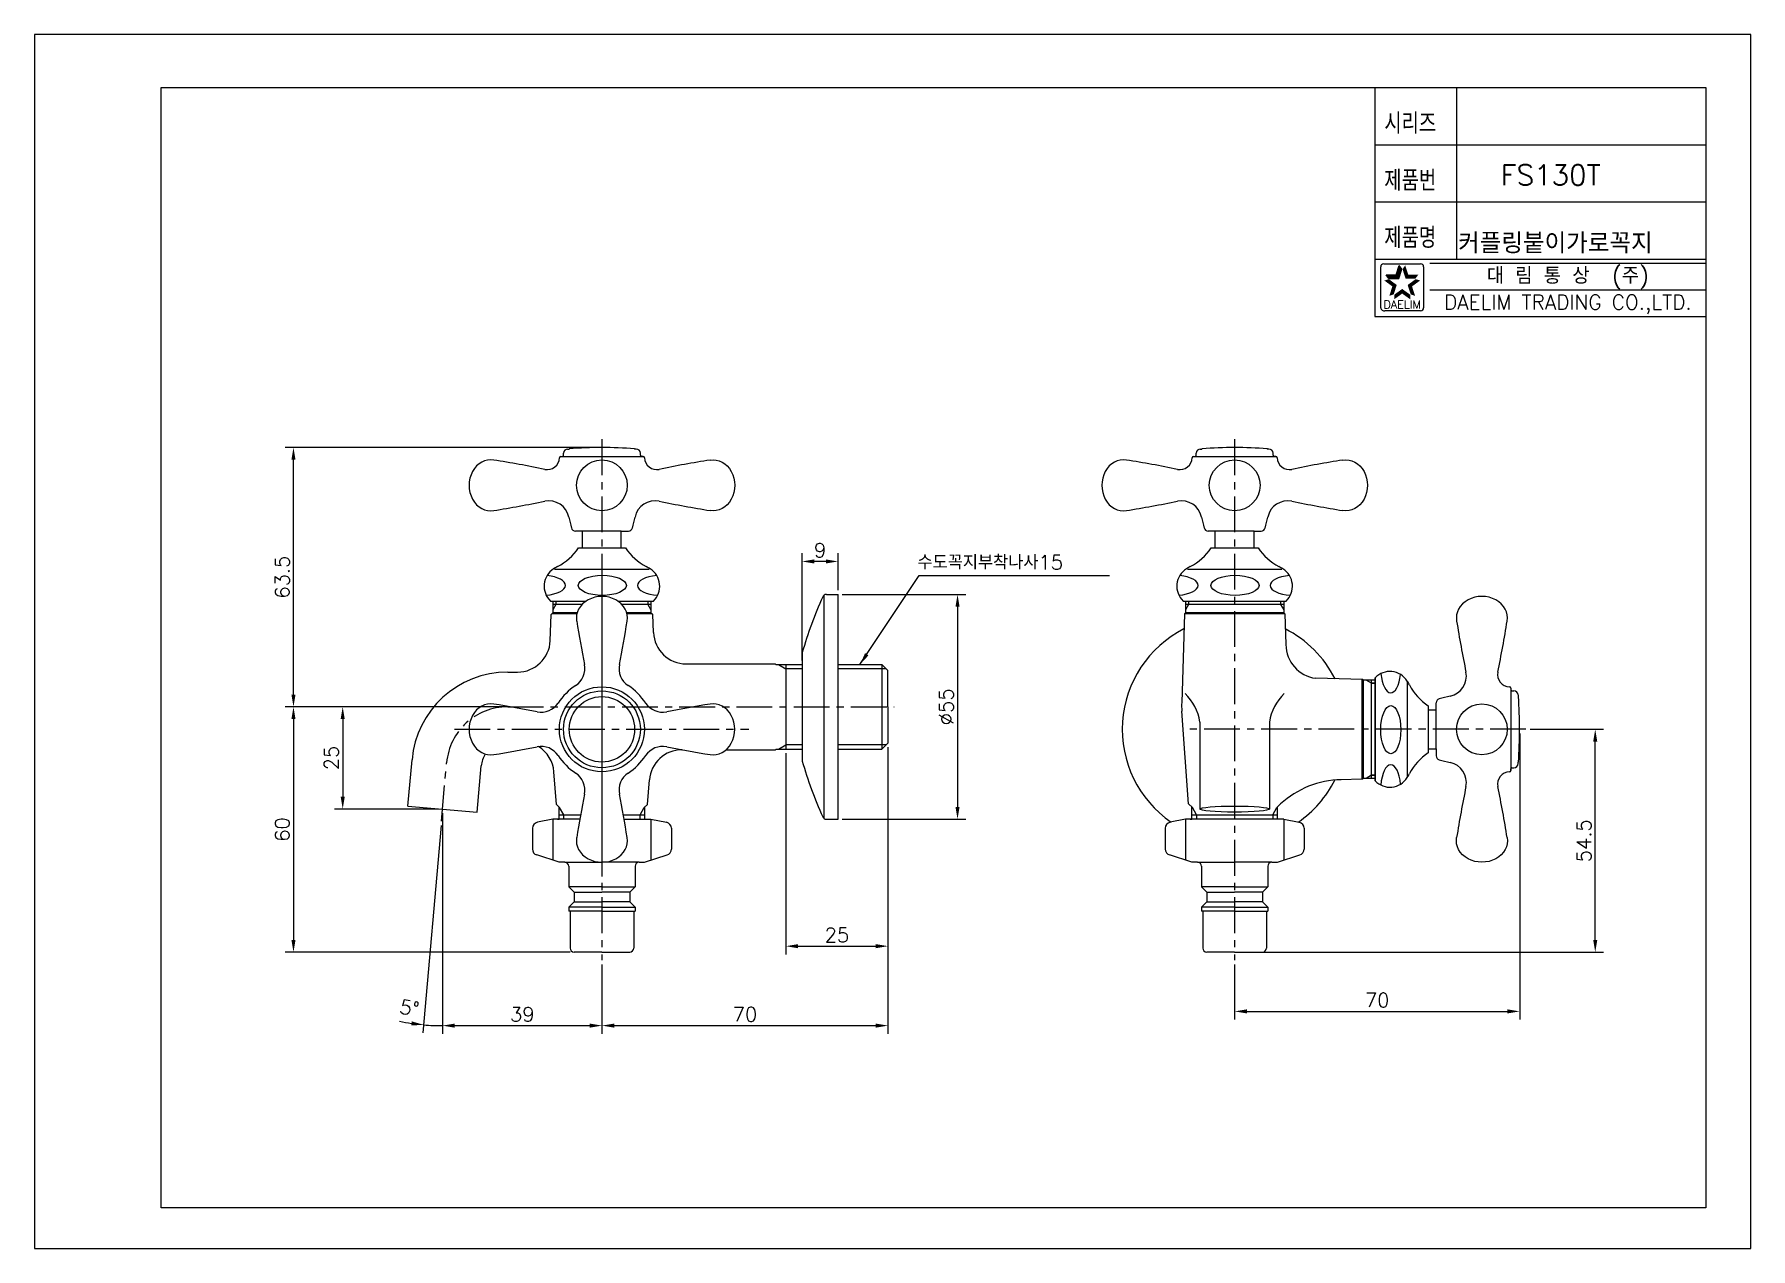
# Model space of a CAD drawing. Extents: x 5784 to 6204, y 288 to 585.
import ezdxf
from ezdxf.enums import TextEntityAlignment as Align

# ---------------------------------------------------------------- set-up
doc = ezdxf.new("R2010")
doc.units = 0
doc.header["$LTSCALE"] = 7
doc.header["$MEASUREMENT"] = 0
doc.linetypes.add('CENTER', pattern=[2, 1.25, -0.25, 0.25, -0.25])
doc.layers.get('0').update_dxf_attribs({"color": 2, "linetype": 'CONTINUOUS'})
for name, color, linetype in [('CL', 1, 'CENTER'), ('D', 2, 'CONTINUOUS'), ('DIM', 2, 'CONTINUOUS'), ('DWG', 7, 'CONTINUOUS'), ('TXT', 4, 'CONTINUOUS')]:
    doc.layers.add(name, color=color, linetype=linetype)
doc.styles.add('GHS', font='ROMANS', dxfattribs={"bigfont": 'GHS'})
doc.styles.add('ROMANS', font='romans')
doc.dimstyles.get("Standard").update_dxf_attribs({"dimtxt": 0.18, "dimasz": 0.18, "dimexe": 0.18, "dimexo": 0.0625, "dimgap": 0.09, "dimtad": 0, "dimtih": 1, "dimtoh": 1, "dimdec": 4, "dimzin": 0, "dimdsep": 46, "dimtxsty": 'Standard', "dimcen": 0.09, "dimadec": 0, "dimazin": 0, "dimtfac": 1, "dimtdec": 4, "dimtofl": 0, "dimtmove": 0, "dimatfit": 3, "dimfxl": 0, "dimtolj": 1, "dimtzin": 0, "dimarcsym": 0})

# ---------------------------------------------------------------- blocks, each defined once
blk = doc.blocks.new('BORDER')
for p, q in [((1, 1), (0, 1)), ((0, 1), (0, 0)), ((1, 0), (1, 1)), ((0, 0), (1, 0))]:
    blk.add_line(p, q)

msp = doc.modelspace()

# ---------------------------------------------------------------- linework, layer by layer
at = {"color": 7}
for p, q in [((6111.57, 572.22), (6111.57, 516.22)), ((6131.57, 572.22), (6131.57, 530.22)), ((6111.57, 558.22), (6192.57, 558.22)), ((6111.57, 544.22), (6192.57, 544.22)), ((6111.57, 530.22), (6192.57, 530.22)), ((6111.57, 516.22), (6192.57, 516.22))]:
    msp.add_line(p, q, dxfattribs=at)
at = {"color": 2, "linetype": 'Continuous'}
for p, q in [((6125.07, 529.22), (6192.57, 529.22)), ((6113.04, 518.35), (6113.04, 528.35)), ((6113.79, 529.1), (6122.79, 529.1)), ((6123.54, 528.35), (6123.54, 518.35)), ((6125.07, 522.72), (6192.57, 522.72)), ((6122.79, 517.6), (6114.04, 517.6))]:
    msp.add_line(p, q, dxfattribs=at)
at = {"color": 2}
for p, q in [((6114.38, 526.4), (6116.81, 526.4)), ((6115.05, 525.49), (6114.38, 526.4)), ((6115.05, 525.49), (6117.47, 525.49)), ((6116.81, 526.4), (6117.55, 528.71)), ((6117.47, 525.49), (6118.22, 527.79)), ((6118.22, 527.79), (6117.55, 528.71))]:
    msp.add_line(p, q, dxfattribs=at)
for p, q in [((5921.46, 484.17), (5844.98, 484.17)), ((5846.98, 423.74), (5846.98, 481.17)), ((5971.44, 432.09), (5971.44, 458.3)), ((5980.26, 449.24), (5980.26, 458.3)), ((5977.26, 456.3), (5974.44, 456.3)), ((5981.26, 448.24), (6011.48, 448.24)), ((6009.48, 445.24), (6009.48, 396.24)), ((6110.79, 426.49), (6111.67, 426.49)), ((5897.4, 420.74), (5844.98, 420.74)), ((5897.87, 420.74), (5844.98, 420.74)), ((5898.4, 420.74), (5844.98, 420.74)), ((5898.87, 420.74), (5857.03, 420.74)), ((5846.98, 417.74), (5846.98, 363.74)), ((5859.03, 417.74), (5859.03, 398.74)), ((6147.04, 414.24), (6147.04, 344.25)), ((6149.57, 415.24), (6167.53, 415.24)), ((6165.53, 363.74), (6165.53, 412.24)), ((5967.46, 409.39), (5967.46, 360.2)), ((5992.46, 410.89), (5992.46, 340.77)), ((6110.79, 403.99), (6111.67, 403.99)), ((5882.46, 395.74), (5857.03, 395.74)), ((5992.46, 395.38), (5992.46, 360.2)), ((5883.12, 391.75), (5878.67, 340.97)), ((5883.46, 394.74), (5883.46, 340.77)), ((5981.26, 393.24), (6011.48, 393.24)), ((6067.94, 394.35), (6067.94, 393.24)), ((6086.64, 394.35), (6086.64, 393.24)), ((5970.46, 362.2), (5989.46, 362.2)), ((5914.66, 360.74), (5844.98, 360.74)), ((5922.46, 357.74), (5922.46, 340.77)), ((5922.46, 357.74), (5922.46, 340.77)), ((6077.29, 357.74), (6077.29, 344.25)), ((6078.29, 360.74), (6167.53, 360.74)), ((6080.29, 346.25), (6144.04, 346.25)), ((5886.46, 342.77), (5919.46, 342.77)), ((5925.46, 342.77), (5989.46, 342.77))]:
    msp.add_line(p, q)
at = {"color": 2, "linetype": 'Continuous'}
for centre, radius, start, end in [((6113.79, 528.35), 0.75, 90, 180), ((6122.79, 528.35), 0.75, 0, 90), ((6113.92, 518.48), 0.884, 188.1301, 278.1301), ((6122.79, 518.35), 0.75, 270, 0)]:
    msp.add_arc(centre, radius, start, end, dxfattribs=at)
for start, end in [(258.5101, 261.7551), (265, 270)]:
    msp.add_arc((5883.46, 395.74), 52.98, start, end)
at = {"color": 2}
for points in [[(6115.89, 523.57), (6116.96, 523.92), (6113.92, 525), (6115, 525.35)], [(6114.38, 526.4), (6115.05, 525.49), (6116.81, 526.4), (6117.47, 525.49)], [(6116.81, 526.4), (6117.47, 525.49), (6117.55, 528.71), (6118.22, 527.79)], [(6119.03, 528.71), (6118.37, 527.79), (6119.78, 526.4), (6119.12, 525.49)], [(6119.78, 526.4), (6119.12, 525.49), (6122.21, 526.4), (6121.54, 525.49)], [(6122.66, 525), (6121.59, 525.35), (6120.7, 523.57), (6119.63, 523.92)], [(6115.14, 521.26), (6116.21, 521.61), (6115.89, 523.57), (6116.96, 523.92)], [(6118.29, 521.82), (6118.29, 522.95), (6116.33, 520.4), (6116.33, 521.53)], [(6120.26, 520.4), (6120.26, 521.53), (6118.29, 521.82), (6118.29, 522.95)], [(6120.7, 523.57), (6119.63, 523.92), (6121.45, 521.26), (6120.38, 521.61)]]:
    msp.add_solid(points, dxfattribs=at)
for points in [[(5846.48, 481.17), (5847.48, 481.17), (5846.98, 484.17)], [(5974.44, 456.8), (5974.44, 455.8), (5971.44, 456.3)], [(5977.26, 456.8), (5977.26, 455.8), (5980.26, 456.3)], [(6008.98, 445.24), (6009.98, 445.24), (6009.48, 448.24)], [(5846.48, 423.74), (5847.48, 423.74), (5846.98, 420.74)], [(5846.48, 417.74), (5847.48, 417.74), (5846.98, 420.74)], [(5858.53, 417.74), (5859.53, 417.74), (5859.03, 420.74)], [(6165.03, 412.24), (6166.03, 412.24), (6165.53, 415.24)], [(5858.53, 398.74), (5859.53, 398.74), (5859.03, 395.74)], [(6008.98, 396.24), (6009.98, 396.24), (6009.48, 393.24)], [(5846.48, 363.74), (5847.48, 363.74), (5846.98, 360.74)], [(5970.46, 362.7), (5970.46, 361.7), (5967.46, 362.2)], [(5989.46, 362.7), (5989.46, 361.7), (5992.46, 362.2)], [(6165.03, 363.74), (6166.03, 363.74), (6165.53, 360.74)], [(6080.29, 346.75), (6080.29, 345.75), (6077.29, 346.25)], [(6144.04, 346.75), (6144.04, 345.75), (6147.04, 346.25)], [(5875.92, 343.81), (5875.81, 342.81), (5878.85, 342.96)], [(5886.46, 343.27), (5886.46, 342.27), (5883.46, 342.77)], [(5919.46, 343.27), (5919.46, 342.27), (5922.46, 342.77)], [(5925.46, 343.27), (5925.46, 342.27), (5922.46, 342.77)], [(5989.46, 343.27), (5989.46, 342.27), (5992.46, 342.77)]]:
    msp.add_solid(points)
at = {"layer": 'CL', "linetype": 'CENTER'}
for p, q in [((5922.46, 486.17), (5922.46, 358.74)), ((5899.4, 420.74), (5993.96, 420.74)), ((5883.2, 392.75), (5884.45, 407.05))]:
    msp.add_line(p, q, dxfattribs=at)
at = {"layer": 'CL'}
for p, q in [((6077.29, 486.17), (6077.29, 358.74)), ((5922.46, 451.24), (5922.46, 379.24)), ((5886.4, 415.24), (5958.4, 415.24)), ((6148.57, 415.24), (6064.84, 415.24))]:
    msp.add_line(p, q, dxfattribs=at)
at = {"layer": 'CL', "linetype": 'CENTER'}
msp.add_arc((5899.4, 405.74), 15, 90, 175, dxfattribs=at)
at = {"layer": 'D', "color": 7}
for p, q in [((5917.71, 459.62), (5917.71, 463.74)), ((5927.21, 459.62), (5927.21, 463.74)), ((6072.54, 459.62), (6072.54, 463.74)), ((6082.04, 459.62), (6082.04, 463.74)), ((5976.86, 393.4), (5976.86, 448.08)), ((5977.41, 448.24), (5980.26, 448.24)), ((5980.26, 393.24), (5980.26, 448.24)), ((5971.44, 433.72), (5971.44, 407.76)), ((5964.87, 431.24), (5965.13, 431.09)), ((6124.67, 419.99), (6126.61, 419.99)), ((5964.87, 410.24), (5965.13, 410.39)), ((6124.67, 410.49), (6126.61, 410.49)), ((5911.96, 393.24), (5911.96, 396.23)), ((5932.96, 393.24), (5932.96, 396.23)), ((6066.79, 393.24), (6066.79, 396.23)), ((6087.79, 393.24), (6087.79, 396.23)), ((5977.41, 393.24), (5980.26, 393.24))]:
    msp.add_line(p, q, dxfattribs=at)
at = {"layer": 'D'}
for p, q in [((5911.21, 445.74), (5910.46, 444.44)), ((5911.21, 446.62), (5911.21, 445.74)), ((5933.71, 446.62), (5933.71, 445.74)), ((5933.71, 445.74), (5934.46, 444.44)), ((6066.04, 445.74), (6065.29, 444.44)), ((6066.04, 446.62), (6066.04, 445.74)), ((6088.54, 446.62), (6088.54, 445.74)), ((6088.54, 445.74), (6089.29, 444.44)), ((5916.39, 443.74), (5910.46, 443.74)), ((5934.46, 443.74), (5928.53, 443.74)), ((6089.29, 443.74), (6065.29, 443.74)), ((5965.65, 431.09), (5967.46, 430.04)), ((5971.44, 430.04), (5967.46, 430.04)), ((5992.01, 430.04), (5980.26, 430.04)), ((6108.79, 403.24), (6108.79, 427.24)), ((6110.79, 426.49), (6109.49, 427.24)), ((6111.67, 426.49), (6110.79, 426.49)), ((5965.65, 410.39), (5967.46, 411.44)), ((5971.44, 411.44), (5967.46, 411.44)), ((5992.01, 411.44), (5980.26, 411.44)), ((6110.79, 403.99), (6109.49, 403.24)), ((6110.79, 403.99), (6109.49, 403.24)), ((6111.67, 403.99), (6110.79, 403.99)), ((5913.11, 394.35), (5912.11, 396.08)), ((5931.81, 394.35), (5932.81, 396.08)), ((6067.94, 394.35), (6066.94, 396.08)), ((6067.94, 394.35), (6066.94, 396.08)), ((6086.64, 394.35), (6087.64, 396.08))]:
    msp.add_line(p, q, dxfattribs=at)
at = {"layer": 'D', "color": 1}
msp.add_line((5992.44, 413.74), (5992.46, 413.76), dxfattribs=at)
at = {"layer": 'D', "color": 2}
for p, q in [((5913.11, 393.24), (5913.11, 394.35)), ((5931.81, 393.24), (5931.81, 394.35))]:
    msp.add_line(p, q, dxfattribs=at)
at = {"layer": 'D', "color": 7}
for centre, radius, start, end in [((5913.31, 450.24), 5, 122.2333, 226.3699), ((5918.43, 442.12), 14.6, 117.832, 122.2333), ((5926.49, 442.12), 14.6, 57.7667, 62.168), ((5931.61, 450.24), 5, 313.6301, 57.7667), ((6068.14, 450.24), 5, 122.2333, 226.3699), ((6073.26, 442.12), 14.6, 117.832, 122.2333), ((6081.32, 442.12), 14.6, 57.7667, 62.168), ((6086.44, 450.24), 5, 313.6301, 57.7667), ((6067.6, 406.42), 100, 155.652, 163.9974), ((5977.41, 447.24), 1, 90, 155.652), ((5972.44, 433.72), 1, 163.9974, 180), ((6115.29, 424.39), 5, 32.2333, 136.3699), ((6107.17, 419.27), 14.6, 27.832, 32.2333), ((5972.44, 407.76), 1, 180, 196.0026), ((6067.6, 435.05), 100, 196.0026, 204.348), ((6115.29, 406.09), 5, 223.6301, 327.7667), ((6107.17, 411.21), 14.6, 327.7667, 332.168), ((5977.41, 394.24), 1, 204.348, 270)]:
    msp.add_arc(centre, radius, start, end, dxfattribs=at)
at = {"layer": 'DWG'}
for p, q in [((5914.06, 483.77), (5914.46, 483.77)), ((5914.46, 483.87), (5914.46, 483.77)), ((5930.46, 483.87), (5930.46, 483.77)), ((5930.86, 483.77), (5930.46, 483.77)), ((6068.89, 483.77), (6069.29, 483.77)), ((6069.29, 483.87), (6069.29, 483.77)), ((6085.29, 483.87), (6085.29, 483.77)), ((6085.69, 483.77), (6085.29, 483.77)), ((5912.36, 481.97), (5912.76, 481.97)), ((5912.76, 481.97), (5932.57, 481.97)), ((5913.06, 482.27), (5913.06, 482.77)), ((5931.86, 482.27), (5931.86, 482.77)), ((5932.57, 481.97), (5932.16, 481.97)), ((6067.19, 481.97), (6067.59, 481.97)), ((6067.59, 481.97), (6087.39, 481.97)), ((6067.89, 482.27), (6067.89, 482.77)), ((6086.69, 482.27), (6086.69, 482.77)), ((6087.39, 481.97), (6086.99, 481.97)), ((5927.21, 463.74), (5915.96, 463.74)), ((5927.21, 463.74), (5928.96, 463.74)), ((6082.04, 463.74), (6070.79, 463.74)), ((6082.04, 463.74), (6083.79, 463.74)), ((5916.71, 459.62), (5928.21, 459.62)), ((6071.54, 459.62), (6083.04, 459.62)), ((5910.89, 454.42), (5934.04, 454.42)), ((6065.72, 454.42), (6088.87, 454.42)), ((5909.86, 446.62), (5918.6, 446.62)), ((5910.46, 446.62), (5910.46, 443.74)), ((5917.56, 445.74), (5910.46, 445.74)), ((5926.32, 446.62), (5935.06, 446.62)), ((5934.46, 445.74), (5927.37, 445.74)), ((5934.46, 446.62), (5934.46, 443.74)), ((6064.69, 446.62), (6089.89, 446.62)), ((6065.29, 446.62), (6065.29, 443.74)), ((6089.29, 445.74), (6065.29, 445.74)), ((6089.29, 446.62), (6089.29, 443.74)), ((5909.82, 436.92), (5910.07, 443.35)), ((5910.46, 443.74), (5910.07, 443.35)), ((5910.46, 443.74), (5910.19, 443.46)), ((5916.32, 443.46), (5910.19, 443.46)), ((5934.74, 443.46), (5928.61, 443.46)), ((5934.46, 443.74), (5934.74, 443.46)), ((5934.46, 443.74), (5934.9, 443.31)), ((5935.08, 438.91), (5934.9, 443.31)), ((6065.02, 443.46), (6064.33, 421.79)), ((6065.29, 443.74), (6065.02, 443.46)), ((6089.57, 443.46), (6065.02, 443.46)), ((6089.29, 443.74), (6089.57, 443.46)), ((6089.57, 443.46), (6089.82, 435.97)), ((5899.4, 429.24), (5901.82, 429.24)), ((5943.07, 431.24), (5964.87, 431.24)), ((5965.13, 431.09), (5971.44, 431.09)), ((5967.46, 431.09), (5967.46, 410.39)), ((5980.26, 431.09), (5990.96, 431.09)), ((5990.96, 431.09), (5990.96, 410.39)), ((5990.96, 431.09), (5992.46, 429.59)), ((5992.46, 420.74), (5992.46, 429.59)), ((6108.58, 427.45), (6097.12, 427.72)), ((6108.52, 402.96), (6108.52, 427.52)), ((6108.79, 427.24), (6108.58, 427.45)), ((6111.67, 427.24), (6108.79, 427.24)), ((6110.79, 403.24), (6110.79, 427.24)), ((6111.67, 427.84), (6111.67, 402.64)), ((6111.67, 402.64), (6111.67, 427.84)), ((6119.47, 426.82), (6119.47, 403.66)), ((6144.84, 425.34), (6144.84, 424.94)), ((6144.84, 424.94), (6144.84, 405.14)), ((6145.14, 424.64), (6145.64, 424.64)), ((5992.46, 420.74), (5992.46, 411.89)), ((6124.67, 420.99), (6124.67, 409.49)), ((6126.61, 410.49), (6126.61, 421.74)), ((6146.64, 423.64), (6146.64, 423.24)), ((6146.74, 423.24), (6146.64, 423.24)), ((6066.04, 396.98), (6064.37, 419.69)), ((6068.79, 417.02), (6068.79, 395.74)), ((6085.79, 417.02), (6085.79, 395.74)), ((5992.46, 411.89), (5990.96, 410.39)), ((5875, 396.48), (5875.99, 407.79)), ((5942.05, 410.24), (5942.1, 410.24)), ((5942.05, 410.24), (5942.1, 410.24)), ((5952.86, 410.24), (5964.87, 410.24)), ((5965.13, 410.39), (5971.44, 410.39)), ((5980.26, 410.39), (5990.96, 410.39)), ((6126.61, 410.49), (6126.61, 408.74)), ((5891.93, 395), (5892.92, 406.31)), ((6108.79, 403.24), (6108.58, 403.03)), ((6111.67, 403.24), (6108.79, 403.24)), ((6144.84, 405.14), (6144.84, 405.54)), ((6145.14, 405.84), (6145.64, 405.84)), ((6146.64, 406.84), (6146.64, 407.24)), ((6146.74, 407.24), (6146.64, 407.24)), ((6108.58, 403.03), (6103.11, 402.88)), ((5875, 396.48), (5891.93, 395)), ((5912.11, 396.08), (5911.32, 396.87)), ((5932.81, 396.08), (5933.6, 396.87)), ((6066.94, 396.08), (6066.04, 396.98)), ((6087.64, 396.08), (6088.55, 396.98)), ((5905.46, 391.03), (5905.46, 385.95)), ((5910.46, 393.24), (5906.68, 392.5)), ((5917.04, 393.24), (5910.46, 393.24)), ((5910.46, 393.24), (5910.46, 383.24)), ((5911.61, 393.24), (5911.96, 393.24)), ((5911.96, 394.35), (5917.23, 394.35)), ((5927.69, 394.35), (5932.96, 394.35)), ((5927.89, 393.24), (5934.46, 393.24)), ((5934.46, 393.24), (5934.46, 383.24)), ((5934.46, 393.24), (5938.25, 392.5)), ((5939.46, 391.03), (5939.46, 385.95)), ((6060.29, 391.03), (6060.29, 385.95)), ((6065.29, 393.24), (6061.51, 392.5)), ((6089.29, 393.24), (6065.29, 393.24)), ((6065.29, 393.24), (6065.29, 383.24)), ((6066.44, 393.24), (6066.79, 393.24)), ((6066.79, 394.35), (6087.79, 394.35)), ((6089.29, 393.24), (6093.08, 392.5)), ((6089.29, 393.24), (6089.29, 383.24)), ((6094.29, 391.03), (6094.29, 385.95)), ((5912, 382.74), (5906.5, 384.53)), ((5913.36, 382.74), (5912, 382.74)), ((5913.36, 382.74), (5913.36, 382.74)), ((5913.36, 382.74), (5922.46, 382.74)), ((5931.56, 382.74), (5922.46, 382.74)), ((5931.56, 382.74), (5931.56, 382.74)), ((5931.56, 382.74), (5932.92, 382.74)), ((5932.92, 382.74), (5938.43, 384.53)), ((6066.83, 382.74), (6061.33, 384.53)), ((6068.19, 382.74), (6066.83, 382.74)), ((6068.19, 382.74), (6077.29, 382.74)), ((6068.19, 382.74), (6068.19, 382.74)), ((6086.39, 382.74), (6077.29, 382.74)), ((6086.39, 382.74), (6087.75, 382.74)), ((6086.39, 382.74), (6086.39, 382.74)), ((6087.75, 382.74), (6093.26, 384.53)), ((5914.36, 381.74), (5914.36, 376.74)), ((5930.56, 381.74), (5930.56, 376.74)), ((6069.19, 381.74), (6069.19, 376.74)), ((6085.39, 381.74), (6085.39, 376.74)), ((5915.66, 375.44), (5914.36, 376.74)), ((5922.46, 376.74), (5914.36, 376.74)), ((5915.66, 375.44), (5915.66, 373.04)), ((5915.66, 375.44), (5922.46, 375.44)), ((5922.46, 376.74), (5930.56, 376.74)), ((5929.26, 375.44), (5922.46, 375.44)), ((5929.26, 375.44), (5930.56, 376.74)), ((5929.26, 375.44), (5929.26, 373.04)), ((6077.29, 376.74), (6069.19, 376.74)), ((6070.49, 375.44), (6069.19, 376.74)), ((6070.49, 375.44), (6077.29, 375.44)), ((6070.49, 375.44), (6070.49, 373.04)), ((6077.29, 376.74), (6085.39, 376.74)), ((6084.09, 375.44), (6077.29, 375.44)), ((6084.09, 375.44), (6085.39, 376.74)), ((6084.09, 375.44), (6084.09, 373.04)), ((5914.36, 371.74), (5915.66, 373.04)), ((5914.36, 371.74), (5914.36, 370.74)), ((5922.46, 371.74), (5914.36, 371.74)), ((5922.46, 370.74), (5914.36, 370.74)), ((5914.66, 370.74), (5914.66, 361.74)), ((5915.66, 373.04), (5922.46, 373.04)), ((5929.26, 373.04), (5922.46, 373.04)), ((5922.46, 371.74), (5930.56, 371.74)), ((5922.46, 370.74), (5930.56, 370.74)), ((5930.56, 371.74), (5929.26, 373.04)), ((5930.26, 370.74), (5930.26, 361.74)), ((5930.56, 371.74), (5930.56, 370.74)), ((6069.19, 371.74), (6070.49, 373.04)), ((6077.29, 371.74), (6069.19, 371.74)), ((6069.19, 371.74), (6069.19, 370.74)), ((6077.29, 370.74), (6069.19, 370.74)), ((6069.49, 370.74), (6069.49, 361.74)), ((6070.49, 373.04), (6077.29, 373.04)), ((6084.09, 373.04), (6077.29, 373.04)), ((6077.29, 371.74), (6085.39, 371.74)), ((6077.29, 370.74), (6085.39, 370.74)), ((6085.39, 371.74), (6084.09, 373.04)), ((6085.09, 370.74), (6085.09, 361.74)), ((6085.39, 371.74), (6085.39, 370.74)), ((5922.46, 360.74), (5915.66, 360.74)), ((5922.46, 360.74), (5929.26, 360.74)), ((6077.29, 360.74), (6070.49, 360.74)), ((6077.29, 360.74), (6084.09, 360.74))]:
    msp.add_line(p, q, dxfattribs=at)
at = {"layer": 'DWG', "linetype": 'Continuous'}
for p, q in [((5911.32, 396.87), (5910.7, 404.86)), ((5933.6, 396.87), (5934.07, 402.86))]:
    msp.add_line(p, q, dxfattribs=at)
at = {"layer": 'DWG'}
for centre, radius in [((5922.46, 474.92), 6.21), ((6077.29, 474.92), 6.21), ((5922.46, 415.24), 10.4), ((5922.46, 415.24), 9.4), ((5922.46, 415.24), 8), ((6137.79, 415.24), 6.21)]:
    msp.add_circle(centre, radius, dxfattribs=at)
for centre, radius, start, end in [((5914.06, 482.77), 1, 90, 180), ((5923.52, 349.17), 135, 90.4485, 93.8467), ((5921.41, 349.17), 135, 86.1533, 89.5515), ((5930.86, 482.77), 1, 0, 90), ((6068.89, 482.77), 1, 90, 180), ((6078.35, 349.17), 135, 90.4485, 93.8467), ((6076.24, 349.17), 135, 86.1533, 89.5515), ((6085.69, 482.77), 1, 0, 90), ((5848.3, 184.92), 300, 78.4323, 80.8542), ((5909.06, 481.76), 3, 258.4323, 358.3144), ((5912.36, 481.67), 0.3, 90, 178.3144), ((5912.76, 482.27), 0.3, 270, 0), ((5932.16, 482.27), 0.3, 180, 270), ((5932.57, 481.67), 0.3, 1.6856, 90), ((5935.86, 481.76), 3, 181.6856, 281.5677), ((5996.62, 184.92), 300, 99.1458, 101.5677), ((6003.13, 184.92), 300, 78.4323, 80.8542), ((6063.89, 481.76), 3, 258.4323, 358.3144), ((6067.19, 481.67), 0.3, 90, 178.3144), ((6067.59, 482.27), 0.3, 270, 0), ((6086.99, 482.27), 0.3, 180, 270), ((6087.39, 481.67), 0.3, 1.6856, 90), ((6090.69, 481.76), 3, 181.6856, 281.5677), ((6151.45, 184.92), 300, 99.1458, 101.5677), ((5848.3, 764.93), 300, 279.1458, 281.5675), ((5909.46, 466.12), 5, 11.9196, 101.5675), ((5935.46, 466.12), 5, 78.4325, 168.0804), ((5996.62, 764.93), 300, 258.4325, 260.8542), ((6003.13, 764.93), 300, 279.1458, 281.5675), ((6064.29, 466.12), 5, 11.9196, 101.5675), ((6090.29, 466.12), 5, 78.4325, 168.0804), ((6151.45, 764.93), 300, 258.4325, 260.8542), ((5963.28, 477.48), 50, 191.9196, 195.0732), ((5881.65, 477.48), 50, 344.9268, 348.0804), ((6118.11, 477.48), 50, 191.9196, 195.0732), ((6036.48, 477.48), 50, 344.9268, 348.0804), ((5915.96, 464.74), 1, 195.0732, 270), ((5928.96, 464.74), 1, 270, 344.9268), ((6070.79, 464.74), 1, 195.0732, 270), ((6083.79, 464.74), 1, 270, 344.9268), ((6212.47, 489.4), 300, 189.1458, 191.2071), ((5632.46, 489.4), 300, 348.7929, 350.8542), ((6427.8, 489.4), 300, 189.1458, 191.5675), ((5847.79, 489.4), 300, 348.4323, 350.8542), ((5901.82, 437.24), 8, 270, 357.7193), ((5943.07, 439.24), 8, 182.3436, 270), ((6077.29, 415.24), 27.5, 116.7856, 235.5909), ((6077.29, 415.24), 27.5, 26.7386, 63.2016), ((6098.27, 436.09), 8.45, 180.833, 262.1999), ((5899.4, 405.74), 23.5, 90, 175), ((5913.28, 430.12), 5, 303.3708, 11.2071), ((5931.64, 430.12), 5, 168.7929, 236.6292), ((6128.99, 428.24), 5, 281.9196, 11.5675), ((6144.63, 428.64), 3, 168.4323, 268.3144), ((5924.29, 413.42), 15, 123.3708, 146.6292), ((5920.64, 413.42), 15, 33.3708, 56.6292), ((6144.54, 425.34), 0.3, 0, 88.3144), ((6145.14, 424.94), 0.3, 180, 270), ((6145.64, 423.64), 1, 0, 90), ((5848.3, 125.23), 300, 78.7929, 80.8542), ((5907.58, 424.42), 5, 258.7929, 326.6292), ((5937.34, 424.42), 5, 213.3708, 281.2071), ((5996.62, 125.23), 300, 99.1458, 101.2071), ((6084.32, 421.16), 20, 178.1748, 184.2054), ((6056.95, 415.23), 11.98, 8.6276, 46.8035), ((6097.63, 415.23), 11.98, 133.1965, 171.3724), ((6127.61, 421.74), 1, 105.0732, 180), ((6140.35, 374.43), 50, 101.9196, 105.0732), ((6012.04, 414.18), 135, 0.4485, 3.8467), ((6012.04, 416.3), 135, 356.1533, 359.5515), ((5899.4, 405.74), 6.5, 147.9178, 175), ((5848.3, 705.24), 300, 279.1458, 281.2071), ((5907.58, 406.06), 5, 33.3708, 101.2071), ((5902.73, 404.24), 8, 4.4567, 57.9757), ((5924.29, 417.06), 15, 213.3708, 236.6292), ((5920.64, 417.06), 15, 303.3708, 326.6292), ((5937.34, 406.06), 5, 78.7929, 146.6292), ((5996.62, 705.24), 300, 258.7929, 260.8542), ((6127.61, 408.74), 1, 180, 254.9268), ((6140.35, 456.05), 50, 254.9268, 258.0804), ((5913.28, 400.36), 5, 348.7929, 56.6292), ((5931.64, 400.36), 5, 123.3708, 191.2071), ((6128.99, 402.24), 5, 348.4325, 78.0804), ((6144.63, 401.84), 3, 91.6856, 191.5677), ((6144.54, 405.14), 0.3, 271.6856, 0), ((6145.14, 405.54), 0.3, 90, 180), ((6145.64, 406.84), 1, 270, 0), ((6212.47, 341.08), 300, 168.7929, 170.8542), ((5632.46, 341.08), 300, 9.1458, 11.2071), ((6077.29, 415.24), 27.5, 304.4091, 333.1351), ((6427.8, 341.08), 300, 168.4325, 170.8542), ((5847.79, 341.08), 300, 9.1458, 11.5677), ((5906.96, 391.03), 1.5, 101, 180), ((5937.96, 391.03), 1.5, 0, 79), ((6061.79, 391.03), 1.5, 101, 180), ((6092.79, 391.03), 1.5, 0, 79), ((5906.96, 385.95), 1.5, 180, 252), ((5913.36, 381.74), 1, 0, 90), ((5931.56, 381.74), 1, 90, 180), ((5937.96, 385.95), 1.5, 288, 360), ((6061.79, 385.95), 1.5, 180, 252), ((6068.19, 381.74), 1, 0, 90), ((6086.39, 381.74), 1, 90, 180), ((6092.79, 385.95), 1.5, 288, 360), ((5915.66, 361.74), 1, 180, 270), ((5929.26, 361.74), 1, 270, 0), ((6070.49, 361.74), 1, 180, 270), ((6084.09, 361.74), 1, 270, 0)]:
    msp.add_arc(centre, radius, start, end, dxfattribs=at)
at = {"layer": 'DWG', "color": 7}
for centre, start, end in [((5905.08, 467.41), 297.832, 326.1902), ((5939.85, 467.41), 213.8098, 242.168), ((6059.91, 467.41), 297.832, 326.1902), ((6094.67, 467.41), 213.8098, 242.168), ((6132.46, 432.62), 207.832, 236.1902), ((6132.46, 397.86), 123.8098, 152.168)]:
    msp.add_arc(centre, 14, start, end, dxfattribs=at)
at = {"layer": 'DWG', "linetype": 'Continuous'}
for centre, radius, start, end in [((5942.05, 402.24), 8, 90, 175.5433), ((6103.73, 380.45), 22.45, 91.0073, 132.5572)]:
    msp.add_arc(centre, radius, start, end, dxfattribs=at)
at = {"layer": 'DWG'}
for centre, major_axis in [((5895.21, 474.92), (0, -6.25)), ((6050.04, 474.92), (0, -6.25)), ((5922.46, 442.49), (-6.25, 0)), ((6137.79, 442.49), (-6.25, 0)), ((5895.21, 415.24), (0, -6.25)), ((5949.71, 415.24), (0, 6.25)), ((5922.46, 387.99), (6.25, 0))]:
    msp.add_ellipse(centre, major_axis=major_axis, ratio=0.84, start_param=2.993497, end_param=6.431281, dxfattribs=at)
at = {"layer": 'DWG', "extrusion": (0, 0, -1)}
for centre, major_axis in [((5949.71, 474.92), (0, -6.25)), ((6104.54, 474.92), (0, -6.25)), ((6137.79, 387.99), (-6.25, 0))]:
    msp.add_ellipse(centre, major_axis=major_axis, ratio=0.84, start_param=2.993497, end_param=6.431281, dxfattribs=at)
at = {"layer": 'DWG', "color": 7}
for centre, major_axis, start_param, end_param in [((5907.65, 450.45), (-5.89, 0), 1.77077, 4.474542), ((5937.04, 450.45), (-5.89, 0), 4.910537, 7.694129), ((6062.48, 450.45), (-5.89, 0), 1.77077, 4.474542), ((6091.87, 450.45), (-5.89, 0), 4.910537, 7.694129), ((6115.5, 430.05), (0, 5.89), 1.77077, 4.474542), ((6115.5, 400.67), (0, 5.89), 4.910537, 7.694129)]:
    msp.add_ellipse(centre, major_axis=major_axis, ratio=0.416553, start_param=start_param, end_param=end_param, dxfattribs=at)
for centre, major_axis in [((5922.56, 450.45), (-5.89, 0)), ((6077.39, 450.45), (-5.89, 0)), ((6115.5, 415.14), (0, 5.89))]:
    msp.add_ellipse(centre, major_axis=major_axis, ratio=0.416553, dxfattribs=at)
at = {"layer": 'DWG'}
msp.add_ellipse((6077.29, 395.74), major_axis=(-8.5, 0), ratio=0.087156, dxfattribs=at)
at = {"layer": 'TXT'}
for p, q in [((5814.57, 572.22), (6192.57, 572.22)), ((5814.57, 298.22), (5814.57, 572.22)), ((6192.57, 572.22), (6192.57, 298.22)), ((6192.57, 298.22), (5814.57, 298.22))]:
    msp.add_line(p, q, dxfattribs=at)

# ---------------------------------------------------------------- block references
at = {"xscale": 420, "yscale": 297, "zscale": 420}
msp.add_blockref('BORDER', (5783.57, 288.22), dxfattribs=at)

# ---------------------------------------------------------------- texts
at = {"color": 7, "style": 'GHS'}
msp.add_text('FS130T', height=5, dxfattribs=at).set_placement((6154.63, 550.8), align=Align.MIDDLE)
at = {"style": 'GHS'}
msp.add_text('커플링붙이가로꼭지', height=5, dxfattribs=at).set_placement((6131.97, 531.63))
at = {"color": 7, "linetype": 'Continuous'}
for s, height, style, p in [('대 림 통 상  (주)', 4, 'GHS', (6158.83, 525.91)), ('DAELIM TRADING CO.,LTD.', 3.6, 'ROMANS', (6158.83, 519.15))]:
    msp.add_text(s, height=height, dxfattribs=dict(at, style=style)).set_placement(p, align=Align.MIDDLE)
at = {"color": 2, "linetype": 'Continuous', "style": 'ROMANS'}
msp.add_text('DAELIM', height=2, dxfattribs=at).set_placement((6118.29, 518.15), align=Align.CENTER)
at = {"char_height": 3.5, "attachment_point": 5, "style": 'GHS'}
for s, insert in [('\\A1;9', (5975.85, 459.05)), ('\\A1;25', (5979.96, 364.95)), ('\\A1;70', (6112.17, 349)), ('\\A1;39', (5902.96, 345.52)), ('\\A1;70', (5957.46, 345.52))]:
    msp.add_mtext(s, dxfattribs=dict(at, insert=insert))
for s, insert, rotation in [('\\A1;63.5', (5844.23, 452.46), 90), ('\\A1;%%C55', (6006.73, 420.74), 90), ('\\A1;25', (5856.28, 408.24), 90), ('\\A1;60', (5844.23, 390.74), 90), ('\\A1;54.5', (6162.78, 387.99), 90), ('\\A1;5%%D', (5875.37, 347.07), 350.5576)]:
    msp.add_mtext(s, dxfattribs=dict(at, insert=insert, rotation=rotation))
at = {"layer": 'D', "style": 'GHS'}
msp.add_text('수도꼭지부착나사15', height=3.5, dxfattribs=at).set_placement((5999.67, 454.34))
at = {"layer": 'DIM', "style": 'GHS', "width": 0.8}
for s, p in [('시리즈', (6113.91, 560.95)), ('제품번', (6113.91, 546.95)), ('제품명', (6113.91, 532.95))]:
    msp.add_text(s, height=5, dxfattribs=at).set_placement(p)

# ---------------------------------------------------------------- leaders
at = {"layer": 'DIM'}
msp.add_leader([(5985.61, 431.09), (6000.06, 452.85), (6046.7, 452.85)], dimstyle='Standard', override={"dimtxt": 3.5, "dimasz": 3, "dimexe": 2, "dimexo": 1, "dimgap": 1, "dimtih": 0, "dimtoh": 0, "dimtxsty": 'GHS', "dimcen": -0.9, "dimtix": 1, "dimtofl": 1, "dimtmove": 2}, dxfattribs=at)

doc.saveas('drawing.dxf')
